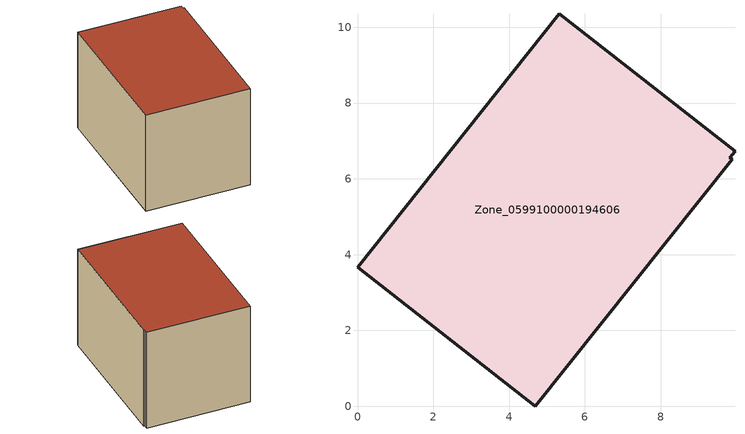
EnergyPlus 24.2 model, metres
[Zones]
Zone_0599100000194606
 floor ground (C_G): 9.88,6.51 4.69,0 0,3.66 5.32,10.36 9.96,6.72 9.82,6.56 z3.13
 wall outside (C_F): 9.96,6.72 5.32,10.36 0,3.66 4.69,0 9.88,6.51 9.82,6.56 9.96,6.72 z3.13:9.05
 roof outside (C_R): 4.69,0 9.88,6.51 9.82,6.56 9.96,6.72 5.32,10.36 0,3.66 z9.05
[BUILDING]
Pand.0599100000194606: North Axis=0; Terrain=City; Loads Convergence Tolerance Value=0.04; Temperature Convergence Tolerance Value=0.4; Solar Distribution=FullExterior; Maximum Number of Warmup Days=25; Minimum Number of Warmup Days=1
[Site:Location]
Rotterdam.The.Hague.AP_ZH_NLD Design_Conditions: Latitude=51.96; Longitude=4.45; Time Zone=1; Elevation=-4.5
[SITE:GROUNDTEMPERATURE:BUILDINGSURFACE]
18, 18, 18, 18, 18, 18, 18, 18, 18, 18, 18, 18
[MATERIAL] Thermal Absorptance=0.9; Solar Absorptance=0.7; Visible Absorptance=0.7
Name | Roughness | Thickness | Conductivity | Density | Specific Heat
G.TI.1946-1964 | MediumSmooth | 0.15 | 1 | 540 | 1210
F.TI.1946-1964 | Rough | 0.3 | 0.857143 | 1920 | 840
R.TI.1946-1964 | MediumRough | 0.2 | 0.277778 | 1500 | 1000
[CONSTRUCTION]
C_G: G.TI.1946-1964
C_F: F.TI.1946-1964
C_R: R.TI.1946-1964
[ZONE]
Zone_0599100000194606: Type=1; Multiplier=1; Ceiling Height=Autocalculate; Volume=Autocalculate; Floor Area=autocalculate; Part of Total Floor Area=Yes
[ZONEINFILTRATION:DESIGNFLOWRATE]
Infil_Zone_0599100000194606: Zone or ZoneList or Space or SpaceList=Zone_0599100000194606; Schedule=AlwaysOn; Design Flow Rate Calculation Method=Flow/Area; Flow Rate per Floor Area=0.003; Constant Term Coefficient=1; Temperature Term Coefficient=0; Velocity Term Coefficient=0; Velocity Squared Term Coefficient=0
[HVACTEMPLATE:ZONE:IDEALLOADSAIRSYSTEM]
Zone_0599100000194606: Maximum Heating Supply Air Temperature=50; Minimum Cooling Supply Air Temperature=13; Maximum Heating Supply Air Humidity Ratio=0.0156; Minimum Cooling Supply Air Humidity Ratio=0.0077; Heating Limit=NoLimit; Cooling Limit=NoLimit; Dehumidification Control Type=ConstantSensibleHeatRatio; Cooling Sensible Heat Ratio=0.7; Dehumidification Setpoint=60; Humidification Control Type=None; Humidification Setpoint=30; Outdoor Air Method=None; Outdoor Air Flow Rate per Person=0.00944; Outdoor Air Flow Rate per Zone Floor Area=0; Outdoor Air Flow Rate per Zone=0; Demand Controlled Ventilation Type=None; Outdoor Air Economizer Type=NoEconomizer; Heat Recovery Type=None; Sensible Heat Recovery Effectiveness=0.7; Latent Heat Recovery Effectiveness=0.65
[ZONECONTROL:THERMOSTAT]
ThermostatControl_Zone_0599100000194606: Zone or ZoneList=Zone_0599100000194606; Control Type Schedule=DualSetpointControlType; Control 1=Thermostat_Zone_0599100000194606; Temperature Difference Between Cutout And Setpoint=0
[THERMOSTATSETPOINT:DUALSETPOINT]
Thermostat_Zone_0599100000194606: Heating Setpoint Temperature Schedule=HeatingSetpoint_Zone_0599100000194606; Cooling Setpoint Temperature Schedule=CoolingSetpoint_Zone_0599100000194606
[SCHEDULE:COMPACT]
HeatingSetpoint_Zone_0599100000194606: Through: 12/31, For: AllDays, Until: 24:00, 21
CoolingSetpoint_Zone_0599100000194606: Through: 12/31, For: AllDays, Until: 24:00, 24
DualSetpointControlType: Through: 12/31, For: AllDays, Until: 24:00, 4
AlwaysOn: Through: 12/31, For: AllDays, Until: 24:00, 1
